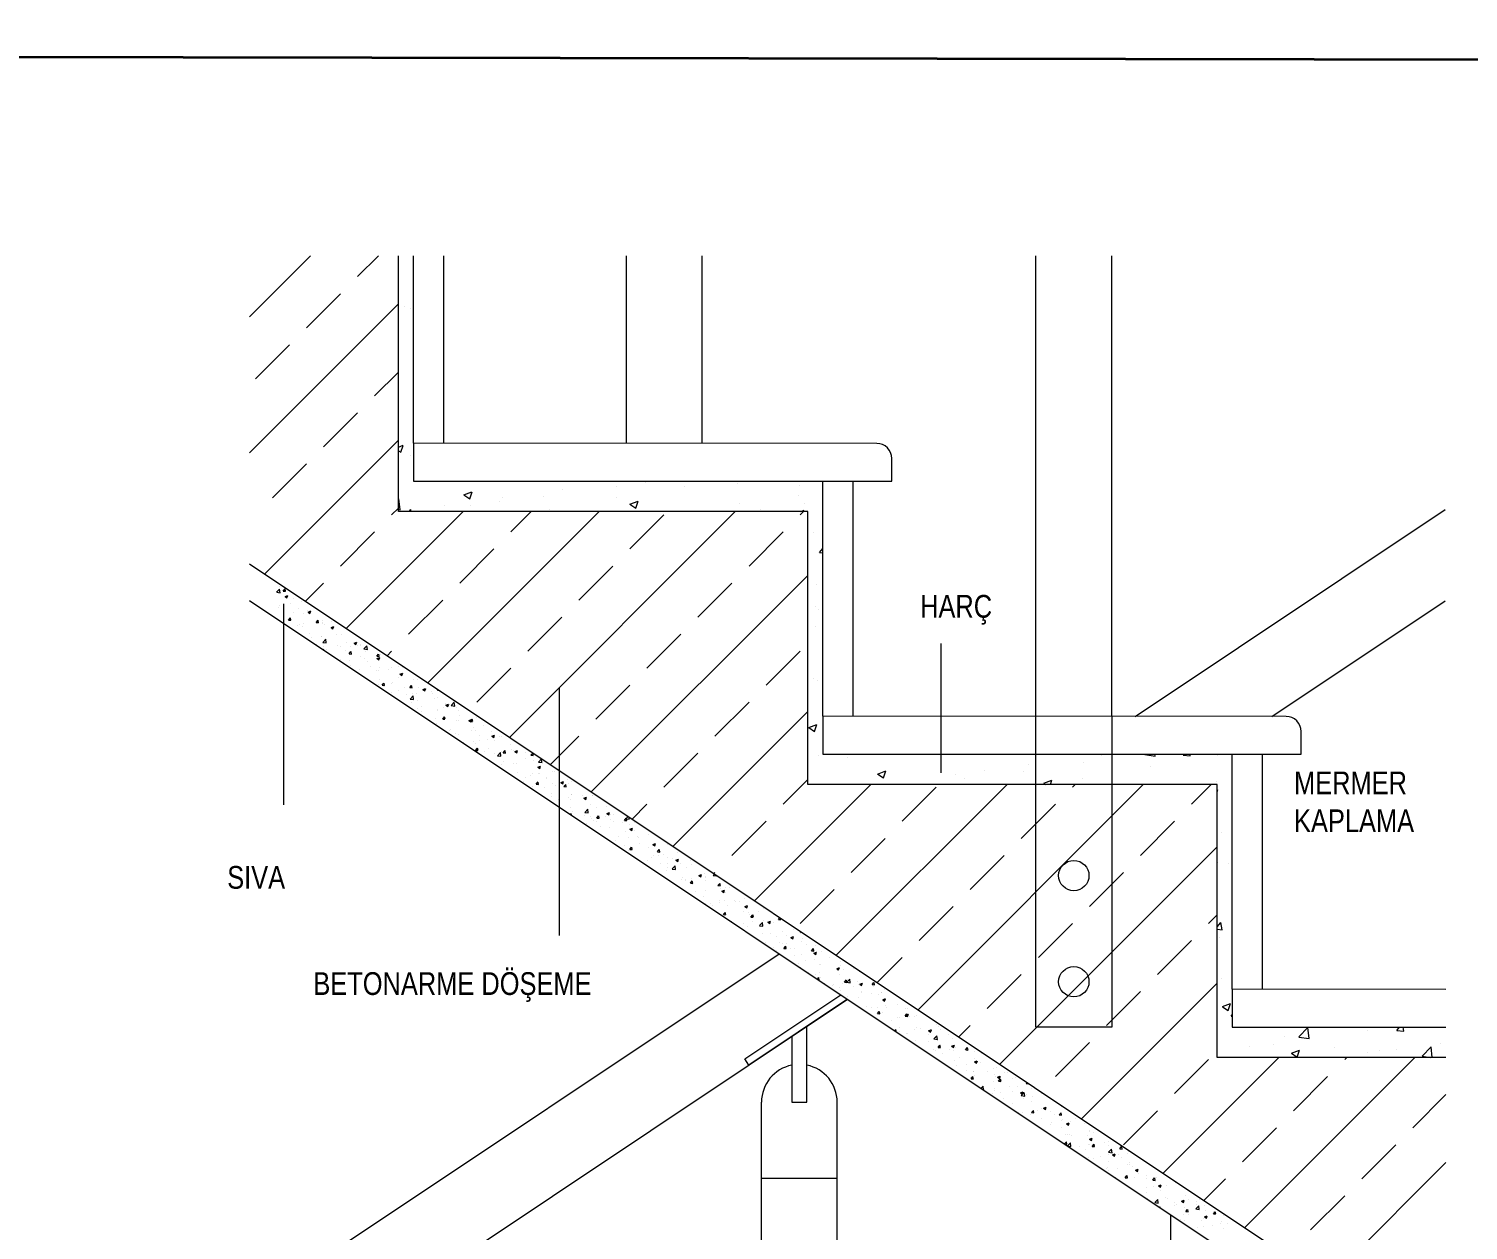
# Model space of a CAD drawing. Header units: millimetres. Extents: x 708 to 46452, y -4963 to 3960.
# Drawn here: x 42803.5 to 43278.2, y 3563.1 to 3959.2 of the extents above; entities that cross this region are included whole.
import ezdxf

# ---------------------------------------------------------------- set-up
doc = ezdxf.new("R2010")
doc.units = ezdxf.units.MM
doc.layers.add('görünüş1', color=251, linetype='Continuous', lineweight=35)
doc.layers.add('TEFRİŞ', color=8, linetype='Continuous', lineweight=9)
doc.styles.add('ÖLÇÜ1-5-2', font='arial.ttf', dxfattribs={"width": 0.8, "height": 1.5})

msp = doc.modelspace()

# ---------------------------------------------------------------- linework, layer by layer
at = {"layer": 'görünüş1'}
msp.add_lwpolyline([(46304.326, 1356.56), (37465.416, 1356.56), (37465.356, 3959.23), (46304.266, 3943.825)], close=True, dxfattribs=at)
at = {"layer": 'TEFRİŞ', "ltscale": 0.3}
for p, q in [((42876.285, 3864.275), (42896.377, 3884.367)), ((42911.958, 3877.497), (42918.828, 3884.367)), ((42895.12, 3860.659), (42906.345, 3871.885)), ((42876.285, 3819.373), (42925.395, 3868.484)), ((42925.476, 3868.531), (42925.476, 3868.531)), ((42927.317, 3867.595), (42927.317, 3867.595)), ((42929.382, 3866.883), (42929.382, 3866.883)), ((42878.282, 3843.821), (42889.507, 3855.047)), ((42930.201, 3853.423), (42930.201, 3853.423)), ((42917.571, 3838.209), (42925.395, 3846.033)), ((42900.733, 3821.371), (42911.958, 3832.596)), ((42881.255, 3779.442), (42925.395, 3823.583)), ((42925.395, 3821.288), (42926.943, 3821.882)), ((42926.183, 3819.57), (42926.955, 3821.873)), ((42925.395, 3820.099), (42926.179, 3819.57)), ((42929.27, 3818.637), (42929.27, 3818.637)), ((42883.895, 3804.533), (42895.12, 3815.758)), ((42979.68, 3807.465), (42979.68, 3807.465)), ((42997.324, 3808.274), (42997.324, 3808.274)), ((43006.862, 3809.529), (43006.862, 3809.529)), ((43019.608, 3808.38), (43019.608, 3808.38)), ((43037.233, 3809.431), (43037.233, 3809.431)), ((43057.572, 3808.572), (43057.572, 3808.572)), ((42925.395, 3804.128), (42925.529, 3804.268)), ((42925.951, 3800.641), (42925.53, 3804.259)), ((42947.018, 3805.518), (42949.685, 3806.542)), ((42947.026, 3805.509), (42948.921, 3804.231)), ((42948.925, 3804.23), (42949.697, 3806.533)), ((42958.832, 3803.206), (42958.832, 3803.206)), ((42959.892, 3804.609), (42959.892, 3804.609)), ((42973.262, 3805.106), (42973.262, 3805.106)), ((42997.388, 3804.566), (42997.388, 3804.566)), ((43001.772, 3802.467), (43004.44, 3803.491)), ((43003.679, 3801.179), (43004.452, 3803.481)), ((43037.812, 3802.76), (43037.812, 3802.76)), ((43057.374, 3805.443), (43057.374, 3805.443)), ((43059.299, 3802.725), (43059.299, 3802.725)), ((42908.196, 3761.482), (42946.729, 3800.015)), ((42923.183, 3798.92), (42925.395, 3801.132)), ((42925.395, 3800.726), (42925.956, 3800.639)), ((42928.957, 3800.015), (42929.519, 3800.685)), ((42929.674, 3800.015), (42929.552, 3800.675)), ((42935.136, 3743.521), (42991.631, 3800.015)), ((42940.647, 3802.17), (42940.647, 3802.17)), ((42949.294, 3801.95), (42949.294, 3801.95)), ((42962.077, 3725.561), (43036.532, 3800.015)), ((42962.472, 3793.307), (42969.18, 3800.015)), ((42975.169, 3800.752), (42975.169, 3800.752)), ((43001.761, 3787.695), (43012.986, 3798.92)), ((43001.781, 3802.458), (43003.676, 3801.179)), ((43044.869, 3800.825), (43044.869, 3800.825)), ((43057.887, 3798.92), (43058.983, 3800.015)), ((43058.09, 3800.015), (43059.195, 3800.44)), ((43059.067, 3800.015), (43059.207, 3800.43)), ((42906.345, 3782.082), (42917.571, 3793.307)), ((43041.049, 3782.082), (43052.274, 3793.307)), ((43062.474, 3793.275), (43062.474, 3793.275)), ((42945.634, 3776.469), (42956.859, 3787.695)), ((43064.321, 3786.542), (43065.395, 3787.823)), ((43064.326, 3786.538), (43065.395, 3786.444)), ((42984.923, 3770.857), (42996.148, 3782.082)), ((42989.018, 3707.6), (43060.395, 3778.978)), ((42885.267, 3773.454), (42886.257, 3774.485)), ((42886.239, 3775.372), (42886.239, 3775.372)), ((42886.398, 3773.271), (42886.258, 3774.477)), ((42887.422, 3773.822), (42888.035, 3774.552)), ((42888.215, 3773.746), (42888.068, 3774.542)), ((42894.725, 3770.462), (42900.733, 3776.469)), ((43024.211, 3765.244), (43035.436, 3776.469)), ((43063.315, 3775.839), (43063.315, 3775.839)), ((42885.273, 3773.444), (42886.403, 3773.269)), ((42887.428, 3773.819), (42888.188, 3773.752)), ((42887.54, 3769.638), (42887.54, 3769.638)), ((42887.54, 3769.638), (42887.54, 3703.306)), ((42887.695, 3773.865), (42887.695, 3773.865)), ((42888.033, 3772.018), (42888.923, 3772.359)), ((42888.042, 3772.009), (42888.674, 3771.583)), ((42888.677, 3771.583), (42888.935, 3772.35)), ((42889.888, 3769.801), (42889.888, 3769.801)), ((42890.919, 3771.419), (42890.919, 3771.419)), ((42893.447, 3770.341), (42893.447, 3770.341)), ((42894.136, 3770.59), (42894.136, 3770.59)), ((42928.796, 3759.631), (42940.021, 3770.857)), ((42885.787, 3768.381), (42885.787, 3768.381)), ((42886.041, 3769.07), (42886.041, 3769.07)), ((42887.386, 3765.41), (42887.386, 3765.41)), ((42887.578, 3766.41), (42887.578, 3766.41)), ((42889.185, 3764.269), (42889.797, 3764.999)), ((42889.977, 3764.193), (42889.83, 3764.989)), ((42890.757, 3766.829), (42890.757, 3766.829)), ((42892.566, 3768.095), (42892.566, 3768.095)), ((42893.982, 3766.362), (42893.982, 3766.362)), ((42895.567, 3767.462), (42895.567, 3767.462)), ((42895.614, 3766.905), (42896.503, 3767.246)), ((42895.623, 3766.896), (42896.254, 3766.469)), ((42896.258, 3766.469), (42896.515, 3767.237)), ((42968.085, 3754.019), (42979.31, 3765.244)), ((43062.911, 3768.877), (43062.911, 3768.877)), ((43063.934, 3767.763), (43063.934, 3767.763)), ((42889.191, 3764.266), (42889.95, 3764.199)), ((42892.226, 3762.453), (42892.226, 3762.453)), ((42892.923, 3762.764), (42892.923, 3762.764)), ((42893.828, 3762.134), (42893.828, 3762.134)), ((42894.141, 3763.059), (42894.141, 3763.059)), ((42895.966, 3759.975), (42895.966, 3759.975)), ((42898.294, 3763.472), (42898.906, 3764.202)), ((42898.3, 3763.469), (42899.059, 3763.402)), ((42899.086, 3763.396), (42898.939, 3764.192)), ((42900.246, 3763.509), (42900.246, 3763.509)), ((42900.329, 3764.035), (42900.329, 3764.035)), ((42900.348, 3763.029), (42900.348, 3763.029)), ((42900.921, 3762.772), (42900.921, 3762.772)), ((42903.195, 3761.792), (42904.084, 3762.133)), ((42903.203, 3761.782), (42903.835, 3761.356)), ((42903.372, 3761.246), (42903.372, 3761.246)), ((42903.426, 3763.927), (42903.426, 3763.927)), ((42903.839, 3761.356), (42904.096, 3762.124)), ((43062.83, 3762.067), (43062.83, 3762.067)), ((42896.905, 3758.5), (42896.905, 3758.5)), ((42898.448, 3756.282), (42898.448, 3756.282)), ((42900.085, 3758.918), (42900.085, 3758.918)), ((42900.194, 3758.801), (42900.194, 3758.801)), ((42900.505, 3756.879), (42901.494, 3757.91)), ((42900.511, 3756.869), (42901.641, 3756.693)), ((42900.816, 3755.531), (42900.816, 3755.531)), ((42901.636, 3756.695), (42901.495, 3757.902)), ((42904.895, 3759.552), (42904.895, 3759.552)), ((42905.227, 3755.996), (42905.227, 3755.996)), ((42906.454, 3755.386), (42906.454, 3755.386)), ((42906.609, 3759.614), (42906.609, 3759.614)), ((42908.223, 3756.802), (42908.223, 3756.802)), ((42909.574, 3755.598), (42909.574, 3755.598)), ((42910.776, 3756.678), (42911.665, 3757.02)), ((42910.784, 3756.669), (42911.416, 3756.243)), ((42911.419, 3756.243), (42911.677, 3757.01)), ((42912.007, 3755.71), (42912.007, 3755.71)), ((42912.754, 3756.017), (42912.754, 3756.017)), ((42913.05, 3756.338), (42913.05, 3756.338)), ((42914.059, 3754.777), (42915.048, 3755.808)), ((42915.19, 3754.593), (42915.049, 3755.799)), ((43007.373, 3748.406), (43018.598, 3759.631)), ((43104.468, 3713.83), (43104.468, 3756.582)), ((42900.578, 3754.542), (42900.668, 3754.649)), ((42900.739, 3754.434), (42900.701, 3754.64)), ((42901.125, 3754.577), (42901.125, 3754.577)), ((42901.554, 3754.543), (42901.554, 3754.543)), ((42906.3, 3751.158), (42906.3, 3751.158)), ((42907.905, 3754.29), (42907.905, 3754.29)), ((42909.165, 3753.123), (42909.777, 3753.852)), ((42909.171, 3753.119), (42909.93, 3753.053)), ((42909.413, 3751.008), (42909.413, 3751.008)), ((42909.957, 3753.047), (42909.811, 3753.843)), ((42912.896, 3752.111), (42912.896, 3752.111)), ((42914.065, 3754.766), (42915.195, 3754.591)), ((42914.223, 3751.641), (42914.223, 3751.641)), ((42914.684, 3754.004), (42914.684, 3754.004)), ((42915.105, 3750.496), (42915.105, 3750.496)), ((42918.274, 3752.326), (42918.887, 3753.055)), ((42918.28, 3752.322), (42919.039, 3752.256)), ((42918.356, 3751.565), (42919.246, 3751.906)), ((42918.365, 3751.556), (42918.997, 3751.13)), ((42919.067, 3752.25), (42918.92, 3753.046)), ((42919, 3751.13), (42919.258, 3751.897)), ((42919.417, 3753.005), (42919.417, 3753.005)), ((42921.666, 3752.502), (42923.183, 3754.019)), ((42922.511, 3751.767), (42922.511, 3751.767)), ((43046.662, 3742.793), (43057.887, 3754.019)), ((42909.48, 3749.254), (42909.48, 3749.254)), ((42912.742, 3747.883), (42912.742, 3747.883)), ((42916.26, 3748.968), (42916.26, 3748.968)), ((42918.148, 3747.707), (42918.148, 3747.707)), ((42918.902, 3747.688), (42918.902, 3747.688)), ((42919.262, 3748.777), (42919.262, 3748.777)), ((42922.082, 3748.107), (42922.082, 3748.107)), ((42923.039, 3748.681), (42923.039, 3748.681)), ((42925.554, 3748.979), (42925.554, 3748.979)), ((42925.677, 3749.59), (42925.677, 3749.59)), ((42925.937, 3746.452), (42926.826, 3746.793)), ((42925.945, 3746.442), (42926.577, 3746.016)), ((42926.581, 3746.016), (42926.838, 3746.784)), ((42926.892, 3748.74), (42926.892, 3748.74)), ((42951.247, 3737.181), (42962.472, 3748.406)), ((42918.741, 3743.098), (42918.741, 3743.098)), ((42919.108, 3744.549), (42919.108, 3744.549)), ((42920.037, 3742.773), (42920.649, 3743.502)), ((42920.042, 3742.769), (42920.802, 3742.703)), ((42920.566, 3742.191), (42920.566, 3742.191)), ((42920.829, 3742.697), (42920.682, 3743.493)), ((42922.998, 3743.263), (42922.998, 3743.263)), ((42923.551, 3743.731), (42923.551, 3743.731)), ((42925.368, 3741.135), (42925.368, 3741.135)), ((42925.523, 3745.362), (42925.523, 3745.362)), ((42927.345, 3741.905), (42927.345, 3741.905)), ((42929.146, 3741.976), (42929.758, 3742.706)), ((42929.152, 3741.972), (42929.911, 3741.906)), ((42929.938, 3741.9), (42929.791, 3742.696)), ((42930.404, 3744.534), (42930.404, 3744.534)), ((42931.571, 3744.787), (42931.571, 3744.787)), ((42931.964, 3742.087), (42931.964, 3742.087)), ((42933.518, 3741.338), (42934.407, 3741.68)), ((42933.526, 3741.329), (42934.158, 3740.903)), ((42934.125, 3741.619), (42934.125, 3741.619)), ((42934.161, 3740.903), (42934.419, 3741.67)), ((42936.219, 3740.83), (42936.219, 3740.83)), ((42938.255, 3741.179), (42938.397, 3741.348)), ((42938.261, 3741.175), (42938.715, 3741.136)), ((42978.406, 3741.89), (42978.406, 3660.244)), ((42990.535, 3731.568), (43001.761, 3742.793)), ((43062.361, 3745.03), (43062.361, 3745.03)), ((43063.525, 3744.29), (43063.525, 3744.29)), ((42923.244, 3740.486), (42923.244, 3740.486)), ((42928.23, 3739.778), (42928.23, 3739.778)), ((42929.297, 3738.201), (42930.286, 3739.232)), ((42929.303, 3738.191), (42930.432, 3738.016)), ((42929.88, 3736.956), (42929.88, 3736.956)), ((42930.023, 3740.199), (42930.023, 3740.199)), ((42930.427, 3738.018), (42930.287, 3739.224)), ((42931.41, 3740.196), (42931.41, 3740.196)), ((42931.81, 3737.859), (42931.81, 3737.859)), ((42936.803, 3739.913), (42936.803, 3739.913)), ((42937.287, 3738.228), (42937.287, 3738.228)), ((42938.331, 3738.753), (42938.331, 3738.753)), ((42940.899, 3736.877), (42940.899, 3736.877)), ((42941.099, 3736.225), (42941.988, 3736.567)), ((42941.107, 3736.216), (42941.739, 3735.79)), ((42941.742, 3735.79), (42942, 3736.557)), ((42942.851, 3736.099), (42943.84, 3737.13)), ((42942.857, 3736.089), (42943.986, 3735.914)), ((42943.981, 3735.916), (42943.841, 3737.122)), ((42944.078, 3737.295), (42944.078, 3737.295)), ((43029.824, 3725.955), (43041.049, 3737.181)), ((42931.598, 3735.163), (42931.598, 3735.163)), ((42932.878, 3735.821), (42932.878, 3735.821)), ((42932.923, 3734.168), (42932.923, 3734.168)), ((42937.558, 3731.868), (42937.558, 3731.868)), ((42938.176, 3734.526), (42938.176, 3734.526)), ((42938.378, 3734.877), (42938.378, 3734.877)), ((42940.017, 3731.626), (42940.629, 3732.356)), ((42940.023, 3731.622), (42940.782, 3731.556)), ((42940.33, 3735.439), (42940.33, 3735.439)), ((42940.809, 3731.55), (42940.662, 3732.346)), ((42940.737, 3732.286), (42940.737, 3732.286)), ((42944.591, 3735.339), (42944.591, 3735.339)), ((42945.157, 3734.59), (42945.157, 3734.59)), ((42945.547, 3732.919), (42945.547, 3732.919)), ((42948.679, 3731.112), (42949.569, 3731.453)), ((42949.126, 3730.829), (42949.739, 3731.559)), ((42949.323, 3730.677), (42949.58, 3731.444)), ((42949.918, 3730.753), (42949.772, 3731.549)), ((42951.033, 3732.063), (42951.033, 3732.063)), ((43015.959, 3689.64), (43060.395, 3734.076)), ((43135.667, 3629.994), (43135.652, 3732.505)), ((43160.652, 3732.501), (43160.667, 3629.994)), ((42938.022, 3730.298), (42938.022, 3730.298)), ((42942.206, 3727.91), (42942.206, 3727.91)), ((42942.684, 3728.101), (42942.684, 3728.101)), ((42944.282, 3726.883), (42944.282, 3726.883)), ((42944.437, 3731.111), (42944.437, 3731.111)), ((42945.18, 3730.995), (42945.18, 3730.995)), ((42948.688, 3731.103), (42949.319, 3730.677)), ((42949.132, 3730.826), (42949.891, 3730.759)), ((42949.464, 3727.814), (42949.464, 3727.814)), ((42950.227, 3728.966), (42950.227, 3728.966)), ((42950.878, 3727.835), (42950.878, 3727.835)), ((42953.406, 3729.385), (42953.406, 3729.385)), ((42956.243, 3727.528), (42956.243, 3727.528)), ((43060.729, 3728.819), (43063.396, 3729.843)), ((43060.737, 3728.81), (43062.632, 3727.532)), ((43062.636, 3727.532), (43063.408, 3729.834)), ((42945.362, 3726.395), (42945.362, 3726.395)), ((42946.886, 3723.957), (42946.886, 3723.957)), ((42950.065, 3724.376), (42950.065, 3724.376)), ((42950.724, 3723.608), (42950.724, 3723.608)), ((42950.889, 3721.276), (42951.501, 3722.006)), ((42951.68, 3721.2), (42951.534, 3721.996)), ((42952.062, 3724.689), (42952.062, 3724.689)), ((42952.142, 3726.108), (42952.142, 3726.108)), ((42954.875, 3725.009), (42954.875, 3725.009)), ((42955.105, 3721.9), (42955.105, 3721.9)), ((42956.26, 3725.999), (42957.149, 3726.34)), ((42956.268, 3725.989), (42956.9, 3725.563)), ((42956.904, 3725.563), (42957.161, 3726.331)), ((42957.245, 3724.502), (42957.245, 3724.502)), ((42958.921, 3725.822), (42958.921, 3725.822)), ((42959.469, 3725.96), (42959.469, 3725.96)), ((42962.512, 3723.171), (42962.512, 3723.171)), ((42975.548, 3716.581), (42984.923, 3725.955)), ((42950.894, 3721.273), (42951.653, 3721.206)), ((42953.717, 3721.072), (42953.717, 3721.072)), ((42957.09, 3720.274), (42957.09, 3720.274)), ((42958.088, 3719.523), (42959.078, 3720.554)), ((42958.094, 3719.513), (42959.224, 3719.338)), ((42959.219, 3719.34), (42959.079, 3720.546)), ((42959.555, 3721.056), (42959.555, 3721.056)), ((42959.955, 3717.456), (42959.955, 3717.456)), ((42959.998, 3720.479), (42960.61, 3721.209)), ((42960.004, 3720.476), (42960.763, 3720.409)), ((42960.496, 3720.786), (42960.496, 3720.786)), ((42960.79, 3720.403), (42960.643, 3721.199)), ((42962.734, 3721.474), (42962.734, 3721.474)), ((42963.505, 3721.087), (42963.505, 3721.087)), ((42963.841, 3720.885), (42964.73, 3721.227)), ((42963.849, 3720.876), (42964.481, 3720.45)), ((42964.203, 3717.099), (42964.203, 3717.099)), ((42964.484, 3720.45), (42964.742, 3721.217)), ((42967.276, 3720.499), (42967.276, 3720.499)), ((42967.362, 3718.727), (42967.362, 3718.727)), ((42969.107, 3719.682), (42969.719, 3720.412)), ((42969.113, 3719.679), (42969.872, 3719.612)), ((42969.899, 3719.606), (42969.752, 3720.402)), ((42969.947, 3717.811), (42969.947, 3717.811)), ((42971.642, 3717.421), (42972.631, 3718.452)), ((42971.648, 3717.411), (42972.778, 3717.236)), ((42972.224, 3718.155), (42972.224, 3718.155)), ((42972.773, 3717.238), (42972.633, 3718.444)), ((43012.986, 3709.117), (43024.211, 3720.343)), ((43063.822, 3719.517), (43063.822, 3719.517)), ((43073.376, 3719.099), (43073.376, 3719.099)), ((43151.296, 3717.251), (43151.296, 3717.251)), ((43157.289, 3719.673), (43157.289, 3719.673)), ((43170.858, 3719.934), (43170.858, 3719.934)), ((43171.584, 3719.916), (43171.664, 3720)), ((43171.59, 3719.906), (43174.979, 3719.38)), ((43174.974, 3719.383), (43174.902, 3719.999)), ((43184.204, 3719.661), (43184.487, 3719.998)), ((43184.209, 3719.658), (43186.487, 3719.458)), ((43186.514, 3719.45), (43186.413, 3719.998)), ((43195.565, 3719.668), (43195.565, 3719.668)), ((42959.393, 3716.465), (42959.393, 3716.465)), ((42963.351, 3716.859), (42963.351, 3716.859)), ((42964.803, 3714.01), (42964.803, 3714.01)), ((42967.48, 3712.304), (42967.48, 3712.304)), ((42968.883, 3713.146), (42968.883, 3713.146)), ((42969.792, 3713.584), (42969.792, 3713.584)), ((42971.422, 3715.772), (42972.311, 3716.113)), ((42971.43, 3715.763), (42972.062, 3715.337)), ((42971.582, 3713.723), (42971.582, 3713.723)), ((42972.062, 3713.564), (42972.062, 3713.564)), ((42972.065, 3715.337), (42972.323, 3716.104)), ((42974.244, 3712.421), (42974.244, 3712.421)), ((42976.313, 3714.478), (42976.313, 3714.478)), ((42976.872, 3714.197), (42976.872, 3714.197)), ((42978.362, 3713.437), (42978.362, 3713.437)), ((43083.471, 3713.479), (43086.139, 3714.503)), ((43083.479, 3713.47), (43085.374, 3712.192)), ((43085.378, 3712.192), (43086.15, 3714.494)), ((43109.259, 3713.35), (43109.259, 3713.35)), ((43118.797, 3714.606), (43118.797, 3714.606)), ((43131.507, 3714.394), (43131.507, 3714.394)), ((43133.227, 3716.505), (43133.227, 3716.505)), ((43173.346, 3715.854), (43173.346, 3715.854)), ((42966.838, 3711.149), (42966.838, 3711.149)), ((42969.638, 3709.356), (42969.638, 3709.356)), ((42969.881, 3708.361), (42969.881, 3708.361)), ((42970.869, 3710.13), (42971.481, 3710.859)), ((42970.875, 3710.126), (42971.634, 3710.06)), ((42971.661, 3710.053), (42971.514, 3710.849)), ((42973.531, 3709.188), (42973.531, 3709.188)), ((42974.26, 3712.017), (42974.26, 3712.017)), ((42976.159, 3710.25), (42976.159, 3710.25)), ((42977.287, 3709.632), (42977.287, 3709.632)), ((42979.002, 3710.659), (42979.891, 3711)), ((42979.011, 3710.65), (42979.642, 3710.224)), ((42979.646, 3710.224), (42979.903, 3710.991)), ((42979.978, 3709.333), (42980.591, 3710.062)), ((42979.984, 3709.329), (42980.743, 3709.263)), ((42980.77, 3709.256), (42980.623, 3710.052)), ((42981.039, 3711.731), (42981.039, 3711.731)), ((42981.552, 3710.244), (42981.552, 3710.244)), ((42982.573, 3711.063), (42982.573, 3711.063)), ((43042.9, 3671.679), (43081.236, 3710.015)), ((43052.274, 3703.505), (43060.395, 3711.626)), ((43069.84, 3653.719), (43126.137, 3710.015)), ((43085.197, 3710.182), (43085.197, 3710.182)), ((43091.563, 3697.892), (43102.788, 3709.117)), ((43096.781, 3635.758), (43171.038, 3710.015)), ((43112.263, 3711.955), (43112.263, 3711.955)), ((43138.226, 3710.428), (43140.893, 3711.452)), ((43138.234, 3710.419), (43138.832, 3710.015)), ((43140.426, 3710.015), (43140.905, 3711.443)), ((43147.69, 3709.117), (43148.588, 3710.015)), ((43151.126, 3712.04), (43151.126, 3712.04)), ((43186.978, 3703.505), (43193.489, 3710.015)), ((43195.296, 3710.969), (43195.296, 3710.969)), ((43195.395, 3708.304), (43195.648, 3708.401)), ((43195.395, 3707.604), (43195.659, 3708.392)), ((42975.835, 3706.981), (42975.835, 3706.981)), ((42976.004, 3706.022), (42976.004, 3706.022)), ((42978.211, 3705.235), (42978.211, 3705.235)), ((42981.39, 3705.654), (42981.39, 3705.654)), ((42982.137, 3705.188), (42982.137, 3705.188)), ((42982.419, 3706.835), (42982.419, 3706.835)), ((42982.615, 3706.695), (42982.615, 3706.695)), ((42986.2, 3706.287), (42986.2, 3706.287)), ((42986.583, 3705.546), (42987.472, 3705.887)), ((42986.591, 3705.536), (42987.223, 3705.11)), ((42987.226, 3705.11), (42987.484, 3705.878)), ((42988.861, 3703.56), (42988.861, 3703.56)), ((42989.394, 3706.408), (42989.394, 3706.408)), ((42989.544, 3706.459), (42989.544, 3706.459)), ((43002.488, 3698.62), (43007.373, 3703.505)), ((43130.852, 3692.279), (43142.077, 3703.505)), ((42982.092, 3700.199), (42982.353, 3700.509)), ((42982.265, 3702.608), (42982.265, 3702.608)), ((42982.49, 3699.934), (42982.385, 3700.499)), ((42982.859, 3701.278), (42982.859, 3701.278)), ((42986.88, 3700.846), (42987.869, 3701.877)), ((42986.886, 3700.836), (42988.016, 3700.66)), ((42986.921, 3699.919), (42986.921, 3699.919)), ((42988.011, 3700.663), (42987.87, 3701.869)), ((42988.706, 3699.332), (42988.706, 3699.332)), ((42989.019, 3698.881), (42989.019, 3698.881)), ((42989.599, 3698.213), (42989.599, 3698.213)), ((42990.85, 3698.983), (42991.462, 3699.712)), ((42990.855, 3698.979), (42991.615, 3698.913)), ((42990.88, 3702.334), (42990.88, 3702.334)), ((42991.641, 3698.906), (42991.495, 3699.702)), ((42993.701, 3699.632), (42993.701, 3699.632)), ((42994.059, 3702.753), (42994.059, 3702.753)), ((42994.164, 3700.432), (42995.053, 3700.774)), ((42994.172, 3700.423), (42994.804, 3699.997)), ((42994.807, 3699.997), (42995.065, 3700.764)), ((42995.227, 3700.226), (42995.227, 3700.226)), ((42995.528, 3698.377), (42995.528, 3698.377)), ((42996.426, 3700.153), (42996.426, 3700.153)), ((42999.959, 3698.186), (43000.571, 3698.915)), ((42999.965, 3698.182), (43000.724, 3698.116)), ((43000.434, 3698.744), (43001.163, 3699.504)), ((43000.44, 3698.733), (43001.569, 3698.558)), ((43000.48, 3699.346), (43000.48, 3699.346)), ((43000.751, 3698.109), (43000.604, 3698.905)), ((43001.564, 3698.56), (43001.479, 3699.293)), ((42987.539, 3697.325), (42987.539, 3697.325)), ((42990.718, 3697.744), (42990.718, 3697.744)), ((42992.063, 3696.093), (42992.063, 3696.093)), ((42995.073, 3695.999), (42995.073, 3695.999)), ((42996.378, 3697.926), (42996.378, 3697.926)), ((42999.469, 3697.364), (42999.469, 3697.364)), ((43000.208, 3694.424), (43000.208, 3694.424)), ((43001.487, 3696.812), (43001.487, 3696.812)), ((43001.744, 3695.319), (43002.634, 3695.66)), ((43001.753, 3695.31), (43002.384, 3694.884)), ((43002.388, 3694.884), (43002.645, 3695.651)), ((43003.158, 3697.64), (43003.158, 3697.64)), ((43003.387, 3694.842), (43003.387, 3694.842)), ((43007.929, 3693.536), (43007.929, 3693.536)), ((43035.436, 3686.667), (43046.662, 3697.892)), ((43170.14, 3686.667), (43181.366, 3697.892)), ((43197.026, 3694.155), (43197.026, 3694.155)), ((42994.918, 3691.771), (42994.918, 3691.771)), ((42996.913, 3691.648), (42996.913, 3691.648)), ((42997.953, 3692.89), (42997.953, 3692.89)), ((43000.046, 3689.833), (43000.046, 3689.833)), ((43001.333, 3692.584), (43001.333, 3692.584)), ((43001.721, 3688.633), (43002.334, 3689.363)), ((43001.727, 3688.629), (43002.486, 3688.563)), ((43002.513, 3688.556), (43002.366, 3689.352)), ((43004.319, 3692.92), (43004.319, 3692.92)), ((43004.733, 3692.604), (43004.733, 3692.604)), ((43004.856, 3690.466), (43004.856, 3690.466)), ((43007.775, 3689.308), (43007.775, 3689.308)), ((43009.325, 3690.206), (43010.214, 3690.547)), ((43009.333, 3690.197), (43009.965, 3689.771)), ((43009.969, 3689.77), (43010.226, 3690.538)), ((43010.831, 3687.836), (43011.443, 3688.566)), ((43011.622, 3687.759), (43011.475, 3688.555)), ((43011.512, 3692.317), (43011.512, 3692.317)), ((43012.877, 3691.522), (43012.877, 3691.522)), ((43014.295, 3690.203), (43014.295, 3690.203)), ((43074.725, 3681.054), (43085.95, 3692.279)), ((43123.722, 3617.798), (43195.395, 3689.471)), ((43001.179, 3688.356), (43001.179, 3688.356)), ((43007.62, 3685.081), (43007.62, 3685.081)), ((43009.039, 3685.828), (43009.039, 3685.828)), ((43009.536, 3686.513), (43009.536, 3686.513)), ((43010.836, 3687.833), (43011.595, 3687.766)), ((43011.201, 3686.614), (43011.201, 3686.614)), ((43011.717, 3684.122), (43011.717, 3684.122)), ((43012.715, 3686.932), (43012.715, 3686.932)), ((43014.141, 3685.975), (43014.141, 3685.975)), ((43014.245, 3683.825), (43014.245, 3683.825)), ((43015.819, 3685.541), (43015.819, 3685.541)), ((43016.906, 3685.092), (43017.795, 3685.434)), ((43016.914, 3685.083), (43017.546, 3684.657)), ((43017.525, 3687.565), (43017.525, 3687.565)), ((43017.549, 3684.657), (43017.807, 3685.425)), ((43018.497, 3683.835), (43018.497, 3683.835)), ((43021.651, 3685.096), (43021.651, 3685.096)), ((43114.014, 3675.442), (43125.239, 3686.667)), ((43195.622, 3684.331), (43195.622, 3684.331)), ((43199.218, 3684.07), (43199.218, 3684.07)), ((43013.987, 3681.747), (43013.987, 3681.747)), ((43014.184, 3682.556), (43014.184, 3682.556)), ((43015.672, 3682.168), (43016.661, 3683.199)), ((43015.678, 3682.158), (43016.807, 3681.983)), ((43016.802, 3681.985), (43016.662, 3683.191)), ((43019.095, 3679.381), (43019.095, 3679.381)), ((43020.401, 3682.56), (43020.401, 3682.56)), ((43022.205, 3683.612), (43022.205, 3683.612)), ((43024.487, 3679.979), (43025.376, 3680.32)), ((43024.495, 3679.97), (43025.127, 3679.544)), ((43025.13, 3679.544), (43025.388, 3680.311)), ((43026.501, 3680.652), (43026.501, 3680.652)), ((43026.843, 3679.285), (43026.843, 3679.285)), ((43026.853, 3679.655), (43026.853, 3679.655)), ((43029.226, 3680.066), (43029.652, 3680.511)), ((43029.232, 3680.056), (43030.361, 3679.881)), ((43029.429, 3680.66), (43029.824, 3681.054)), ((43030.356, 3679.883), (43030.336, 3680.055)), ((43153.302, 3669.829), (43164.528, 3681.054)), ((43018.864, 3678.603), (43018.864, 3678.603)), ((43020.072, 3678.799), (43020.072, 3678.799)), ((43020.247, 3678.332), (43020.247, 3678.332)), ((43021.702, 3677.486), (43022.314, 3678.216)), ((43021.707, 3677.483), (43022.466, 3677.416)), ((43022.043, 3679.022), (43022.043, 3679.022)), ((43022.493, 3677.409), (43022.346, 3678.205)), ((43023.512, 3674.646), (43023.512, 3674.646)), ((43026.689, 3675.057), (43026.689, 3675.057)), ((43026.851, 3678.513), (43026.851, 3678.513)), ((43030.811, 3676.689), (43031.423, 3677.419)), ((43030.817, 3676.686), (43031.576, 3676.619)), ((43031.602, 3676.612), (43031.455, 3677.408)), ((43031.533, 3675.702), (43031.533, 3675.702)), ((43032.067, 3674.866), (43032.957, 3675.207)), ((43032.076, 3674.857), (43032.707, 3674.431)), ((43032.711, 3674.431), (43032.968, 3675.198)), ((43033.209, 3675.951), (43033.209, 3675.951)), ((43033.383, 3674.346), (43033.383, 3674.346)), ((43034.712, 3676.12), (43034.712, 3676.12)), ((43057.887, 3664.216), (43069.112, 3675.442)), ((43024.378, 3672.023), (43024.378, 3672.023)), ((43025.977, 3673.074), (43025.977, 3673.074)), ((43026.534, 3670.829), (43026.534, 3670.829)), ((43027.056, 3670.317), (43027.056, 3670.317)), ((43028.192, 3670.693), (43028.192, 3670.693)), ((43029.02, 3670.286), (43029.02, 3670.286)), ((43031.158, 3671.737), (43031.158, 3671.737)), ((43031.371, 3671.111), (43031.371, 3671.111)), ((43033.055, 3671.723), (43033.055, 3671.723)), ((43033.836, 3670.031), (43033.836, 3670.031)), ((43036.181, 3671.745), (43036.181, 3671.745)), ((43036.426, 3671.557), (43036.426, 3671.557)), ((43037.937, 3671.45), (43037.937, 3671.45)), ((43039.47, 3672.536), (43039.47, 3672.536)), ((43039.648, 3669.753), (43040.537, 3670.094)), ((43039.656, 3669.744), (43040.288, 3669.317)), ((43040.291, 3669.317), (43040.549, 3670.085)), ((43040.615, 3669.744), (43040.615, 3669.744)), ((43097.176, 3658.604), (43108.401, 3669.829)), ((43195.453, 3671.422), (43195.453, 3671.422)), ((43032.573, 3667.136), (43033.186, 3667.866)), ((43032.579, 3667.133), (43033.338, 3667.067)), ((43032.84, 3666.736), (43032.84, 3666.736)), ((43032.901, 3667.495), (43032.901, 3667.495)), ((43033.364, 3667.06), (43033.217, 3667.856)), ((43033.87, 3665.841), (43033.87, 3665.841)), ((43035.411, 3664.995), (43035.411, 3664.995)), ((43039.315, 3668.309), (43039.315, 3668.309)), ((43040.86, 3667.791), (43040.86, 3667.791)), ((43041.277, 3667.113), (43041.277, 3667.113)), ((43041.683, 3666.339), (43042.295, 3667.069)), ((43041.688, 3666.336), (43042.447, 3666.27)), ((43042.474, 3666.263), (43042.327, 3667.059)), ((43044.04, 3668.21), (43044.04, 3668.21)), ((43045.757, 3665.033), (43045.757, 3665.033)), ((43045.912, 3669.261), (43045.912, 3669.261)), ((43047.229, 3664.639), (43048.118, 3664.981)), ((43047.872, 3664.204), (43048.13, 3664.972)), ((43050.792, 3665.543), (43051.263, 3666.104)), ((43050.797, 3665.539), (43051.556, 3665.473)), ((43051.583, 3665.466), (43051.493, 3665.95)), ((43192.591, 3664.216), (43195.395, 3667.021)), ((43039.161, 3664.081), (43039.161, 3664.081)), ((43040.699, 3663.201), (43040.699, 3663.201)), ((43042.19, 3664.708), (43042.19, 3664.708)), ((43044.463, 3663.49), (43045.452, 3664.521)), ((43044.469, 3663.48), (43045.599, 3663.305)), ((43045.594, 3663.307), (43045.454, 3664.513)), ((43045.509, 3663.834), (43045.509, 3663.834)), ((43045.603, 3660.805), (43045.603, 3660.805)), ((43047.237, 3664.63), (43047.869, 3664.204)), ((43048.159, 3660.806), (43048.159, 3660.806)), ((43048.97, 3664.422), (43048.97, 3664.422)), ((43052.123, 3661.699), (43052.123, 3661.699)), ((43053.368, 3660.3), (43053.368, 3660.3)), ((43055.565, 3662.078), (43055.565, 3662.078)), ((43058.017, 3661.388), (43058.142, 3661.518)), ((43058.023, 3661.378), (43058.451, 3661.312)), ((43058.178, 3660.933), (43058.178, 3660.933)), ((43136.464, 3652.991), (43147.69, 3664.216)), ((43195.395, 3663.081), (43196.614, 3664.533)), ((43195.395, 3662.287), (43197.06, 3662.141)), ((43197.086, 3662.133), (43196.645, 3664.522)), ((43046.497, 3657.932), (43046.497, 3657.932)), ((43049.174, 3656.226), (43049.174, 3656.226)), ((43050.188, 3659.881), (43050.188, 3659.881)), ((43051.202, 3658.018), (43051.202, 3658.018)), ((43051.969, 3657.472), (43051.969, 3657.472)), ((43052.554, 3655.99), (43053.166, 3656.719)), ((43052.559, 3655.986), (43053.318, 3655.92)), ((43053.345, 3655.913), (43053.198, 3656.709)), ((43053.276, 3657.646), (43053.276, 3657.646)), ((43054.81, 3659.526), (43055.699, 3659.867)), ((43054.818, 3659.517), (43055.449, 3659.091)), ((43054.837, 3655.924), (43054.837, 3655.924)), ((43055.453, 3659.091), (43055.71, 3659.858)), ((43055.954, 3655.94), (43055.954, 3655.94)), ((43058.384, 3658.285), (43058.384, 3658.285)), ((43058.608, 3659.289), (43058.608, 3659.289)), ((43060.056, 3657.359), (43060.056, 3657.359)), ((43061.663, 3655.193), (43062.275, 3655.922)), ((43062.454, 3655.116), (43062.307, 3655.912)), ((43062.733, 3655.653), (43062.733, 3655.653)), ((43062.857, 3656.98), (43062.857, 3656.98)), ((43175.753, 3647.378), (43186.978, 3658.604)), ((43196.236, 3659.744), (43196.236, 3659.744)), ((43050.027, 3655.291), (43050.027, 3655.291)), ((43056.052, 3653.573), (43056.052, 3653.573)), ((43057.529, 3650.904), (43057.529, 3650.904)), ((43058.229, 3654.057), (43058.229, 3654.057)), ((43059.516, 3651.971), (43059.516, 3651.971)), ((43061.668, 3655.189), (43062.428, 3655.123)), ((43062.39, 3654.413), (43063.28, 3654.754)), ((43062.398, 3654.404), (43063.03, 3653.978)), ((43062.696, 3652.389), (43062.696, 3652.389)), ((43063.034, 3653.978), (43063.291, 3654.745)), ((43063.459, 3654.845), (43063.459, 3654.845)), ((43064.309, 3650.617), (43064.309, 3650.617)), ((43064.671, 3650.781), (43064.671, 3650.781)), ((43064.826, 3655.009), (43064.826, 3655.009)), ((43067.506, 3653.023), (43067.506, 3653.023)), ((43071.192, 3651.676), (43071.192, 3651.676)), ((43083.311, 3644.739), (43091.563, 3652.991)), ((43058.075, 3649.829), (43058.075, 3649.829)), ((43060.605, 3647.857), (43060.69, 3647.946)), ((43060.709, 3647.788), (43060.691, 3647.938)), ((43062.934, 3647.267), (43062.934, 3647.267)), ((43063.607, 3645.856), (43064.038, 3646.37)), ((43064.216, 3645.563), (43064.069, 3646.359)), ((43064.165, 3648.014), (43064.165, 3648.014)), ((43064.517, 3646.554), (43064.517, 3646.554)), ((43069.971, 3649.299), (43070.86, 3649.641)), ((43069.979, 3649.291), (43070.611, 3648.864)), ((43070.341, 3648.538), (43070.341, 3648.538)), ((43070.614, 3648.864), (43070.872, 3649.632)), ((43071.037, 3647.448), (43071.037, 3647.448)), ((43071.088, 3650.331), (43071.088, 3650.331)), ((43072.185, 3649.07), (43072.185, 3649.07)), ((43073.255, 3644.813), (43074.244, 3645.844)), ((43074.385, 3644.63), (43074.245, 3645.836)), ((43075.365, 3649.488), (43075.365, 3649.488)), ((43077.452, 3648.261), (43077.452, 3648.261)), ((43119.626, 3636.153), (43130.852, 3647.378)), ((43196.914, 3645.91), (43196.914, 3645.91)), ((43064.012, 3645.586), (43064.19, 3645.57)), ((43065.977, 3644.479), (43065.977, 3644.479)), ((43068.615, 3643.841), (43068.615, 3643.841)), ((43068.844, 3644.061), (43068.844, 3644.061)), ((43070.883, 3643.22), (43070.883, 3643.22)), ((43071.293, 3642.135), (43071.293, 3642.135)), ((43072.024, 3644.479), (43072.024, 3644.479)), ((43072.535, 3644.843), (43073.147, 3645.573)), ((43072.54, 3644.839), (43073.299, 3644.773)), ((43073.325, 3644.766), (43073.178, 3645.562)), ((43073.261, 3644.803), (43074.39, 3644.627)), ((43073.384, 3645.75), (43073.384, 3645.75)), ((43075.394, 3643.555), (43075.394, 3643.555)), ((43076.833, 3645.112), (43076.833, 3645.112)), ((43077.298, 3644.033), (43077.298, 3644.033)), ((43077.552, 3644.186), (43078.441, 3644.528)), ((43077.56, 3644.177), (43078.192, 3643.751)), ((43078.072, 3641.849), (43078.072, 3641.849)), ((43078.195, 3643.751), (43078.453, 3644.519)), ((43078.234, 3641.306), (43078.234, 3641.306)), ((43081.513, 3641.159), (43081.513, 3641.159)), ((43081.644, 3644.046), (43082.256, 3644.776)), ((43081.649, 3644.043), (43082.408, 3643.976)), ((43082.174, 3643.268), (43082.174, 3643.268)), ((43082.434, 3643.969), (43082.288, 3644.765)), ((43084.693, 3641.578), (43084.693, 3641.578)), ((43084.852, 3641.562), (43084.852, 3641.562)), ((43085.641, 3642.577), (43085.641, 3642.577)), ((43150.663, 3599.837), (43195.395, 3644.57)), ((43158.915, 3630.54), (43170.14, 3641.766)), ((43073.493, 3640.103), (43073.493, 3640.103)), ((43077.143, 3639.805), (43077.143, 3639.805)), ((43079.647, 3636.813), (43079.647, 3636.813)), ((43081.352, 3636.569), (43081.352, 3636.569)), ((43083.585, 3636.53), (43083.585, 3636.53)), ((43083.74, 3640.758), (43083.74, 3640.758)), ((43085.133, 3639.073), (43086.022, 3639.414)), ((43085.141, 3639.064), (43085.772, 3638.638)), ((43085.776, 3638.638), (43086.033, 3639.405)), ((43086.161, 3637.202), (43086.161, 3637.202)), ((43086.427, 3636.526), (43086.427, 3636.526)), ((43090.106, 3637.424), (43090.106, 3637.424)), ((43197.182, 3636.78), (43199.85, 3637.804)), ((43197.19, 3636.771), (43199.085, 3635.493)), ((43199.088, 3635.493), (43199.861, 3637.795)), ((43078.172, 3636.15), (43078.172, 3636.15)), ((43083.406, 3634.493), (43084.018, 3635.223)), ((43083.411, 3634.49), (43084.17, 3634.423)), ((43084.196, 3634.416), (43084.05, 3635.212)), ((43085.116, 3634.999), (43085.116, 3634.999)), ((43088.159, 3632.211), (43088.159, 3632.211)), ((43089.951, 3633.196), (43089.951, 3633.196)), ((43090.841, 3633.249), (43090.841, 3633.249)), ((43092.515, 3633.696), (43093.127, 3634.426)), ((43092.52, 3633.693), (43093.279, 3633.626)), ((43092.523, 3636.271), (43092.523, 3636.271)), ((43092.713, 3633.96), (43093.603, 3634.301)), ((43092.721, 3633.951), (43093.353, 3633.525)), ((43093.306, 3633.619), (43093.159, 3634.415)), ((43093.206, 3636.24), (43093.206, 3636.24)), ((43093.356, 3633.525), (43093.614, 3634.292)), ((43094.02, 3633.667), (43094.02, 3633.667)), ((43095.566, 3633.482), (43095.566, 3633.482)), ((43096.366, 3634.009), (43096.366, 3634.009)), ((43098.83, 3634.301), (43098.83, 3634.301)), ((43200.064, 3633.686), (43200.395, 3634.081)), ((43200.069, 3633.682), (43200.395, 3633.654)), ((43089.094, 3628.864), (43089.482, 3629.268)), ((43089.566, 3628.55), (43089.483, 3629.26)), ((43089.797, 3628.969), (43089.797, 3628.969)), ((43090.679, 3628.658), (43090.679, 3628.658)), ((43090.733, 3629.75), (43090.733, 3629.75)), ((43093.01, 3627.766), (43093.01, 3627.766)), ((43093.411, 3628.044), (43093.411, 3628.044)), ((43095.489, 3629.292), (43095.489, 3629.292)), ((43096.212, 3629.782), (43096.212, 3629.782)), ((43097.513, 3629.464), (43097.513, 3629.464)), ((43100.191, 3627.758), (43100.191, 3627.758)), ((43100.294, 3628.846), (43101.183, 3629.188)), ((43100.302, 3628.838), (43100.934, 3628.411)), ((43100.416, 3629.038), (43100.416, 3629.038)), ((43100.937, 3628.411), (43101.195, 3629.179)), ((43102.047, 3626.135), (43103.036, 3627.166)), ((43102.808, 3630.734), (43102.808, 3630.734)), ((43103.177, 3625.952), (43103.037, 3627.158)), ((43103.51, 3630.348), (43103.51, 3630.348)), ((43104.292, 3629.177), (43104.292, 3629.177)), ((43106.97, 3627.472), (43106.97, 3627.472)), ((43109.174, 3627.4), (43109.174, 3627.4)), ((43110.251, 3626.778), (43114.014, 3630.54)), ((43160.667, 3629.994), (43135.667, 3629.994)), ((43217.56, 3626.991), (43217.56, 3626.991)), ((43222.348, 3626.77), (43225.316, 3629.862)), ((43225.738, 3626.236), (43225.317, 3629.854)), ((43244.991, 3628.885), (43244.991, 3628.885)), ((43254.719, 3628.904), (43255.627, 3629.986)), ((43254.724, 3628.9), (43257.001, 3628.701)), ((43257.027, 3628.693), (43256.789, 3629.986)), ((43096.057, 3625.554), (43096.057, 3625.554)), ((43100.169, 3625.339), (43100.169, 3625.339)), ((43101.766, 3622.722), (43101.766, 3622.722)), ((43102.053, 3626.125), (43103.182, 3625.95)), ((43102.499, 3622.278), (43102.499, 3622.278)), ((43102.654, 3626.506), (43102.654, 3626.506)), ((43103.348, 3625.757), (43103.348, 3625.757)), ((43103.387, 3623.346), (43103.999, 3624.076)), ((43103.392, 3623.343), (43104.151, 3623.277)), ((43104.177, 3623.269), (43104.03, 3624.065)), ((43107.298, 3622.731), (43107.298, 3622.731)), ((43107.875, 3623.733), (43108.764, 3624.074)), ((43107.883, 3623.724), (43108.514, 3623.298)), ((43108.158, 3626.39), (43108.158, 3626.39)), ((43108.518, 3623.298), (43108.775, 3624.066)), ((43108.545, 3622.435), (43108.545, 3622.435)), ((43109.02, 3623.173), (43109.02, 3623.173)), ((43112.496, 3622.549), (43113.108, 3623.279)), ((43112.501, 3622.546), (43113.26, 3622.48)), ((43112.838, 3622.437), (43112.838, 3622.437)), ((43113.286, 3622.472), (43113.139, 3623.268)), ((43115.325, 3622.149), (43115.325, 3622.149)), ((43116.017, 3622.856), (43116.017, 3622.856)), ((43142.077, 3613.702), (43153.302, 3624.928)), ((43206.185, 3623.763), (43206.185, 3623.763)), ((43213.88, 3624.308), (43213.88, 3624.308)), ((43219.924, 3621.44), (43222.592, 3622.464)), ((43221.831, 3620.153), (43222.603, 3622.456)), ((43222.354, 3626.759), (43225.743, 3626.233)), ((43225.747, 3626.446), (43225.747, 3626.446)), ((43234.219, 3623.449), (43234.219, 3623.449)), ((43248.909, 3622.439), (43248.909, 3622.439)), ((43254.557, 3622.589), (43254.557, 3622.589)), ((43263.01, 3620.463), (43265.978, 3623.556)), ((43266.39, 3620.015), (43265.979, 3623.548)), ((43269.224, 3624.749), (43269.224, 3624.749)), ((43104.817, 3621.381), (43104.817, 3621.381)), ((43108.865, 3618.945), (43108.865, 3618.945)), ((43109.497, 3617.428), (43109.497, 3617.428)), ((43110.341, 3619.943), (43110.341, 3619.943)), ((43112.676, 3617.847), (43112.676, 3617.847)), ((43115.28, 3619.758), (43115.28, 3619.758)), ((43115.456, 3618.62), (43116.345, 3618.961)), ((43115.463, 3618.611), (43116.095, 3618.185)), ((43116.099, 3618.185), (43116.356, 3618.952)), ((43117.486, 3618.48), (43117.486, 3618.48)), ((43117.748, 3621.214), (43117.748, 3621.214)), ((43177.603, 3581.877), (43215.742, 3620.015)), ((43181.366, 3608.09), (43192.591, 3619.315)), ((43201.575, 3620.05), (43201.575, 3620.05)), ((43204.544, 3563.916), (43260.643, 3620.015)), ((43219.932, 3621.432), (43221.827, 3620.153)), ((43237.492, 3619.315), (43238.193, 3620.015)), ((43245.162, 3621.581), (43245.162, 3621.581)), ((43263.016, 3620.453), (43265.835, 3620.015)), ((43112.852, 3615.659), (43112.852, 3615.659)), ((43114.145, 3613.471), (43114.145, 3613.471)), ((43114.258, 3612.997), (43114.87, 3613.726)), ((43114.263, 3612.993), (43115.022, 3612.927)), ((43115.048, 3612.919), (43114.901, 3613.715)), ((43115.126, 3615.53), (43115.126, 3615.53)), ((43115.192, 3615.498), (43115.192, 3615.498)), ((43115.529, 3613.953), (43115.529, 3613.953)), ((43119.631, 3615.373), (43119.631, 3615.373)), ((43121.722, 3616.482), (43121.722, 3616.482)), ((43122.166, 3614.527), (43122.166, 3614.527)), ((43122.309, 3613.667), (43122.309, 3613.667)), ((43122.598, 3616.77), (43122.598, 3616.77)), ((43123.036, 3613.507), (43123.926, 3613.848)), ((43123.044, 3613.498), (43123.676, 3613.072)), ((43123.367, 3612.2), (43123.98, 3612.929)), ((43123.679, 3613.072), (43123.937, 3613.839)), ((43124.157, 3612.122), (43124.011, 3612.918)), ((43125.345, 3614.946), (43125.345, 3614.946)), ((43126.411, 3615.086), (43126.411, 3615.086)), ((43128.088, 3613.149), (43128.088, 3613.149)), ((43129.089, 3613.381), (43129.089, 3613.381)), ((43220.654, 3602.477), (43231.88, 3613.702)), ((43117.584, 3609.871), (43118.273, 3610.591)), ((43118.415, 3609.377), (43118.275, 3610.583)), ((43118.302, 3609.392), (43118.42, 3609.374)), ((43118.825, 3609.518), (43118.825, 3609.518)), ((43121.413, 3608.027), (43121.413, 3608.027)), ((43121.568, 3612.254), (43121.568, 3612.254)), ((43122.004, 3609.937), (43122.004, 3609.937)), ((43122.074, 3609.192), (43122.074, 3609.192)), ((43123.372, 3612.196), (43124.131, 3612.13)), ((43123.884, 3608.631), (43123.884, 3608.631)), ((43126.814, 3610.57), (43126.814, 3610.57)), ((43127.934, 3608.921), (43127.934, 3608.921)), ((43129.48, 3610.463), (43129.48, 3610.463)), ((43130.617, 3608.393), (43131.506, 3608.735)), ((43130.625, 3608.384), (43131.257, 3607.958)), ((43130.664, 3608.345), (43130.664, 3608.345)), ((43130.838, 3607.458), (43131.827, 3608.488)), ((43131.26, 3607.958), (43131.518, 3608.726)), ((43131.969, 3607.275), (43131.828, 3608.481)), ((43132.477, 3611.403), (43132.777, 3611.761)), ((43132.481, 3611.399), (43133.241, 3611.333)), ((43133.267, 3611.325), (43133.244, 3611.45)), ((43134.349, 3609.734), (43134.349, 3609.734)), ((43137.443, 3608.058), (43137.443, 3608.058)), ((43125.117, 3606.404), (43125.117, 3606.404)), ((43127.779, 3604.693), (43127.779, 3604.693)), ((43130.844, 3607.447), (43131.974, 3607.272)), ((43131.494, 3606.617), (43131.494, 3606.617)), ((43132.523, 3607.675), (43132.523, 3607.675)), ((43134.194, 3605.506), (43134.194, 3605.506)), ((43134.673, 3607.035), (43134.673, 3607.035)), ((43137.373, 3603.23), (43137.373, 3603.23)), ((43138.198, 3603.28), (43139.087, 3603.621)), ((43138.206, 3603.271), (43138.837, 3602.845)), ((43138.841, 3602.845), (43139.098, 3603.613)), ((43144.163, 3603.715), (43144.163, 3603.715)), ((43259.943, 3596.864), (43270.907, 3607.829)), ((43129.967, 3601.959), (43129.967, 3601.959)), ((43131.332, 3602.026), (43131.332, 3602.026)), ((43134.04, 3601.278), (43134.04, 3601.278)), ((43134.239, 3601.85), (43134.851, 3602.579)), ((43134.244, 3601.846), (43135.003, 3601.78)), ((43135.029, 3601.772), (43134.882, 3602.568)), ((43134.97, 3601.568), (43134.97, 3601.568)), ((43136.142, 3602.659), (43136.142, 3602.659)), ((43137.648, 3599.862), (43137.648, 3599.862)), ((43140.636, 3602.231), (43140.636, 3602.231)), ((43140.822, 3598.706), (43140.822, 3598.706)), ((43141.75, 3601.282), (43141.75, 3601.282)), ((43143.348, 3601.053), (43143.96, 3601.783)), ((43143.353, 3601.049), (43144.112, 3600.983)), ((43144.138, 3600.975), (43143.991, 3601.771)), ((43144.001, 3599.125), (43144.001, 3599.125)), ((43144.427, 3599.576), (43144.427, 3599.576)), ((43145.779, 3598.167), (43146.668, 3598.508)), ((43146.421, 3597.732), (43146.679, 3598.499)), ((43147.002, 3598.897), (43147.002, 3598.897)), ((43148.529, 3600.996), (43148.529, 3600.996)), ((43148.811, 3599.758), (43148.811, 3599.758)), ((43151.207, 3599.29), (43151.207, 3599.29)), ((43164.528, 3591.252), (43175.753, 3602.477)), ((43140.482, 3598.003), (43140.482, 3598.003)), ((43144.256, 3596.924), (43144.256, 3596.924)), ((43145.47, 3594.749), (43145.47, 3594.749)), ((43145.786, 3598.158), (43146.418, 3597.732)), ((43146.002, 3594.54), (43146.002, 3594.54)), ((43146.848, 3594.669), (43146.848, 3594.669)), ((43147.299, 3594.136), (43147.299, 3594.136)), ((43151.662, 3598.195), (43151.662, 3598.195)), ((43152.782, 3594.254), (43152.782, 3594.254)), ((43153.263, 3595.482), (43153.263, 3595.482)), ((43153.491, 3595.805), (43153.491, 3595.805)), ((43154.705, 3595.407), (43154.705, 3595.407)), ((43203.816, 3585.639), (43215.042, 3596.864)), ((43145.121, 3591.513), (43145.722, 3592.23)), ((43145.15, 3591.494), (43145.874, 3591.43)), ((43145.9, 3591.422), (43145.753, 3592.219)), ((43146.076, 3590.882), (43147.065, 3591.913)), ((43146.084, 3590.871), (43147.211, 3590.696)), ((43147.206, 3590.699), (43147.066, 3591.905)), ((43150.15, 3590.796), (43150.15, 3590.796)), ((43152.149, 3589.691), (43152.149, 3589.691)), ((43153.108, 3591.255), (43153.108, 3591.255)), ((43153.329, 3591.215), (43153.329, 3591.215)), ((43153.359, 3593.053), (43154.249, 3593.395)), ((43153.367, 3593.045), (43153.999, 3592.619)), ((43154.002, 3592.619), (43154.26, 3593.386)), ((43154.219, 3590.703), (43154.832, 3591.433)), ((43154.224, 3590.7), (43154.983, 3590.633)), ((43155.009, 3590.625), (43154.862, 3591.422)), ((43158.139, 3591.848), (43158.139, 3591.848)), ((43159.555, 3590.963), (43159.555, 3590.963)), ((43159.63, 3588.78), (43160.619, 3589.811)), ((43159.704, 3592.207), (43159.704, 3592.207)), ((43160.76, 3588.597), (43160.62, 3589.803)), ((43163.329, 3589.906), (43163.941, 3590.636)), ((43163.333, 3589.903), (43164.092, 3589.836)), ((43164.118, 3589.828), (43163.971, 3590.625)), ((43166.071, 3588.873), (43166.071, 3588.873)), ((43243.105, 3580.026), (43254.33, 3591.252)), ((43152.954, 3587.027), (43152.954, 3587.027)), ((43154.798, 3586.839), (43154.798, 3586.839)), ((43157.088, 3587.477), (43157.088, 3587.477)), ((43159.55, 3587.979), (43159.55, 3587.979)), ((43159.636, 3588.77), (43160.765, 3588.594)), ((43159.766, 3585.772), (43159.766, 3585.772)), ((43160.94, 3587.94), (43161.829, 3588.282)), ((43160.948, 3587.931), (43161.58, 3587.505)), ((43161.583, 3587.505), (43161.84, 3588.273)), ((43162.819, 3587.895), (43162.819, 3587.895)), ((43163.868, 3587.191), (43163.868, 3587.191)), ((43165.916, 3584.646), (43165.916, 3584.646)), ((43165.998, 3588.313), (43165.998, 3588.313)), ((43166.438, 3584.656), (43166.438, 3584.656)), ((43166.546, 3585.485), (43166.546, 3585.485)), ((43231.485, 3545.956), (43270.907, 3585.378)), ((43159.031, 3583.385), (43159.031, 3583.385)), ((43159.396, 3583.751), (43159.396, 3583.751)), ((43159.478, 3582.886), (43159.478, 3582.886)), ((43161.341, 3580.735), (43161.341, 3580.735)), ((43162.074, 3580.596), (43162.074, 3580.596)), ((43162.657, 3583.304), (43162.657, 3583.304)), ((43165.091, 3580.353), (43165.703, 3581.083)), ((43165.095, 3580.35), (43165.855, 3580.283)), ((43165.88, 3580.276), (43165.734, 3581.072)), ((43165.762, 3580.418), (43165.762, 3580.418)), ((43167.467, 3583.938), (43167.467, 3583.938)), ((43168.121, 3580.449), (43168.121, 3580.449)), ((43168.521, 3582.827), (43169.41, 3583.168)), ((43168.529, 3582.818), (43169.16, 3582.392)), ((43169.164, 3582.392), (43169.421, 3583.16)), ((43169.481, 3581.868), (43169.481, 3581.868)), ((43172.147, 3579.984), (43172.147, 3579.984)), ((43172.177, 3581.231), (43172.177, 3581.231)), ((43174.2, 3579.556), (43174.812, 3580.286)), ((43174.205, 3579.553), (43174.964, 3579.487)), ((43174.99, 3579.479), (43174.843, 3580.275)), ((43174.9, 3580.163), (43174.9, 3580.163)), ((43175.326, 3580.403), (43175.326, 3580.403)), ((43191.074, 3572.896), (43198.204, 3580.026)), ((43164.126, 3578.929), (43164.126, 3578.929)), ((43171.985, 3575.394), (43171.985, 3575.394)), ((43172.022, 3577.003), (43172.022, 3577.003)), ((43174.331, 3577.423), (43174.331, 3577.423)), ((43176.102, 3577.714), (43176.991, 3578.055)), ((43176.109, 3577.705), (43176.741, 3577.279)), ((43176.744, 3577.279), (43177.002, 3578.046)), ((43176.795, 3576.027), (43176.795, 3576.027)), ((43178.618, 3577.955), (43178.618, 3577.955)), ((43181.737, 3578.695), (43181.737, 3578.695)), ((43184.985, 3574.622), (43184.985, 3574.622)), ((43172.427, 3573.673), (43172.427, 3573.673)), ((43174.868, 3572.204), (43175.857, 3573.235)), ((43174.873, 3572.194), (43176.003, 3572.019)), ((43175.105, 3571.967), (43175.105, 3571.967)), ((43175.998, 3572.021), (43175.858, 3573.228)), ((43176.473, 3570.612), (43176.574, 3570.733)), ((43176.646, 3570.496), (43176.605, 3570.722)), ((43178.464, 3573.728), (43178.464, 3573.728)), ((43179.207, 3573.387), (43179.207, 3573.387)), ((43181.213, 3571.117), (43181.213, 3571.117)), ((43181.475, 3572.074), (43181.475, 3572.074)), ((43181.885, 3571.681), (43181.885, 3571.681)), ((43183.682, 3572.6), (43184.572, 3572.942)), ((43183.69, 3572.592), (43184.322, 3572.166)), ((43184.325, 3572.166), (43184.583, 3572.933)), ((43184.654, 3572.493), (43184.654, 3572.493)), ((43184.83, 3570.394), (43184.83, 3570.394)), ((43185.071, 3569.207), (43185.684, 3569.936)), ((43185.861, 3569.129), (43185.714, 3569.925)), ((43185.986, 3573.1), (43185.986, 3573.1)), ((43188.422, 3570.102), (43189.411, 3571.133)), ((43188.427, 3570.092), (43189.557, 3569.917)), ((43188.619, 3572.388), (43188.619, 3572.388)), ((43188.664, 3571.394), (43188.664, 3571.394)), ((43189.552, 3569.919), (43189.412, 3571.125)), ((43189.464, 3573.126), (43189.464, 3573.126)), ((43191.245, 3571.207), (43191.245, 3571.207)), ((43226.267, 3563.188), (43237.492, 3574.414)), ((43178.31, 3569.5), (43178.31, 3569.5)), ((43181.313, 3567.484), (43181.313, 3567.484)), ((43183.46, 3566.645), (43183.46, 3566.645)), ((43184.256, 3568.329), (43184.256, 3568.329)), ((43184.676, 3566.166), (43184.676, 3566.166)), ((43185.076, 3569.203), (43185.835, 3569.137)), ((43186.123, 3568.117), (43186.123, 3568.117)), ((43190.239, 3566.358), (43190.239, 3566.358)), ((43191.091, 3566.979), (43191.091, 3566.979)), ((43191.263, 3567.487), (43192.152, 3567.828)), ((43191.271, 3567.478), (43191.902, 3567.052)), ((43191.663, 3569.6), (43191.663, 3569.6)), ((43191.906, 3567.052), (43192.163, 3567.82)), ((43194.143, 3569.173), (43194.143, 3569.173)), ((43194.181, 3568.41), (43194.793, 3569.139)), ((43194.185, 3568.406), (43194.944, 3568.34)), ((43194.97, 3568.332), (43194.823, 3569.128)), ((43196.513, 3565.155), (43196.513, 3565.155)), ((43197.019, 3566.072), (43197.019, 3566.072)), ((43197.687, 3567.932), (43197.687, 3567.932)), ((43198.792, 3565.216), (43198.792, 3565.216)), ((43189.106, 3563.884), (43189.106, 3563.884)), ((43190.802, 3564.164), (43190.802, 3564.164)), ((43193.982, 3564.582), (43193.982, 3564.582)), ((43197.532, 3563.704), (43197.532, 3563.704))]:
    msp.add_line(p, q, dxfattribs=at)
at = {"layer": 'TEFRİŞ'}
for p, q in [((42925.395, 3800.015), (42925.395, 3884.367)), ((42930.395, 3822.536), (42930.395, 3884.367)), ((42940.395, 3822.536), (42940.395, 3884.367)), ((43000.652, 3822.526), (43000.652, 3884.367)), ((43025.652, 3822.522), (43025.652, 3884.367)), ((43135.652, 3732.505), (43135.652, 3884.367)), ((43160.652, 3732.501), (43160.652, 3884.367)), ((43083.153, 3822.514), (42930.395, 3822.536)), ((42930.395, 3822.536), (42930.395, 3810.036)), ((43088.152, 3810.013), (43088.152, 3817.514)), ((42930.395, 3810.036), (43088.152, 3810.013)), ((43065.395, 3732.515), (43065.395, 3810.016)), ((43075.395, 3732.515), (43075.395, 3810.016)), ((43060.395, 3800.015), (42925.395, 3800.015)), ((43060.395, 3710.015), (43060.395, 3800.015)), ((43168.419, 3732.5), (43270.652, 3800.671)), ((42876.285, 3782.756), (43243.871, 3537.699)), ((42876.285, 3770.737), (43225.843, 3537.699)), ((43213.472, 3732.494), (43270.652, 3770.623)), ((43218.153, 3732.493), (43065.395, 3732.515)), ((43065.395, 3732.515), (43065.395, 3720.015)), ((43223.152, 3719.992), (43223.152, 3727.493)), ((43065.395, 3720.015), (43223.152, 3719.992)), ((43200.395, 3642.494), (43200.395, 3719.996)), ((43210.395, 3642.494), (43210.395, 3719.996)), ((43195.395, 3710.015), (43060.395, 3710.015)), ((43195.395, 3620.015), (43195.395, 3710.015)), ((42876.285, 3537.699), (43051.043, 3654.232)), ((43270.907, 3642.484), (43200.395, 3642.494)), ((43200.395, 3642.494), (43200.395, 3629.994)), ((42921.347, 3537.699), (43073.577, 3639.209)), ((43039.617, 3619.571), (43071.326, 3640.71)), ((43073.579, 3639.208), (43041.004, 3617.491)), ((43060.145, 3630.252), (43055.145, 3626.918)), ((43055.145, 3626.918), (43055.145, 3605.252)), ((43060.145, 3605.252), (43060.145, 3630.252)), ((43200.395, 3629.994), (43270.907, 3629.984)), ((43041.004, 3617.491), (43039.617, 3619.571)), ((43270.907, 3620.015), (43195.395, 3620.015)), ((43045.145, 3537.699), (43045.145, 3605.252)), ((43055.145, 3605.252), (43060.145, 3605.252)), ((43070.145, 3537.699), (43070.145, 3605.252)), ((43045.145, 3580.252), (43070.145, 3580.252)), ((43180.145, 3537.699), (43180.145, 3568.164))]:
    msp.add_line(p, q, dxfattribs=at)
at = {"layer": 'TEFRİŞ', "ltscale": 0.3}
for centre in [(43148.167, 3679.994), (43148.167, 3644.994)]:
    msp.add_circle(centre, 5, dxfattribs=at)
at = {"layer": 'TEFRİŞ'}
for centre, radius, start, end in [((43083.152, 3817.514), 5, 0, 89.99178), ((43218.152, 3727.493), 5, 0, 89.99178), ((43057.645, 3605.252), 12.5, 101.53696, 180), ((43057.645, 3605.252), 12.5, 0, 78.46304)]:
    msp.add_arc(centre, radius, start, end, dxfattribs=at)

# ---------------------------------------------------------------- texts
at = {"layer": 'TEFRİŞ', "linetype": 'Continuous', "style": 'ÖLÇÜ1-5-2', "width": 0.8}
for s, p in [('HARÇ', (43097.475, 3765.041)), ('MERMER', (43220.788, 3706.815)), ('KAPLAMA', (43220.796, 3694.315)), ('SIVA', (42868.957, 3675.659)), ('BETONARME DÖŞEME', (42897.37, 3640.634))]:
    msp.add_text(s, height=7.5, dxfattribs=at).set_placement(p)

doc.saveas('drawing.dxf')
